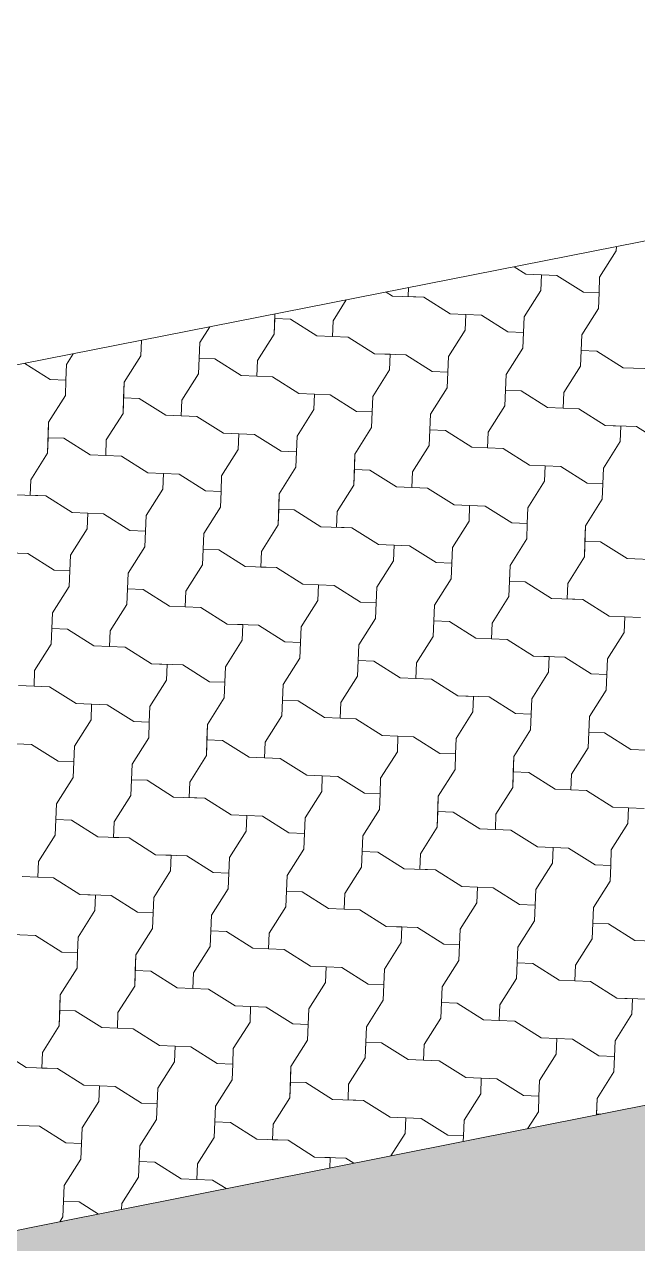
# Model space of a CAD drawing. Header units: metres. Extents: x -111189 to -108577, y -72951 to -72647.
# Drawn here: x -110724.077 to -110723.061, y -72941.344 to -72939.325 of the extents above; entities that cross this region are included whole.
import ezdxf

# ---------------------------------------------------------------- set-up
doc = ezdxf.new("R2010")
doc.units = ezdxf.units.M
doc.header["$MEASUREMENT"] = 0
doc.set_wipeout_variables(frame=1)
doc.linetypes.add('Dot & Dashed', pattern=[0.670278, 0.3175, -0.176389, 0, -0.176389])
doc.linetypes.add('Wipeout_Contour', pattern=[1, 0, -1])
for name, color, linetype in [('Planta Piso -1_1_0', 7, 'Continuous'), ('Planta Piso -1_1_01 - TERRENO PROPOSTO', 7, 'Continuous'), ('Planta Piso -1_1_02 - ESTRADAS', 7, 'Continuous'), ('Planta Piso -1_1_02 - PASSEIOS', 7, 'Continuous')]:
    doc.layers.add(name, color=color, linetype=linetype)

# ---------------------------------------------------------------- blocks, each defined once
blk = doc.blocks.new('*X139', base_point=(-110755.4355, -72968.689))
at = {"layer": 'Planta Piso -1_1_02 - PASSEIOS', "color": 253, "linetype": 'Continuous', "lineweight": 9, "ltscale": 1000}
for p, q in [((-110723.0967, -72939.6994), (-110723.0964, -72939.6925)), ((-110723.1243, -72939.7431), (-110723.0967, -72939.6994)), ((-110723.2661, -72939.726), (-110723.2467, -72939.7383)), ((-110723.2661, -72939.726), (-110723.2467, -72939.7383)), ((-110723.2467, -72939.7383), (-110723.2208, -72939.7393)), ((-110723.2467, -72939.7383), (-110723.195, -72939.7403)), ((-110723.2218, -72939.7652), (-110723.2208, -72939.7393)), ((-110723.195, -72939.7403), (-110723.1512, -72939.768)), ((-110723.1243, -72939.7431), (-110723.1253, -72939.769)), ((-110723.4778, -72939.7678), (-110723.4674, -72939.7744)), ((-110723.4409, -72939.7605), (-110723.4415, -72939.7754)), ((-110723.4409, -72939.7605), (-110723.4415, -72939.7754)), ((-110723.2495, -72939.8089), (-110723.2218, -72939.7652)), ((-110723.1512, -72939.768), (-110723.1253, -72939.769)), ((-110723.1264, -72939.7949), (-110723.1253, -72939.769)), ((-110723.1264, -72939.7949), (-110723.1253, -72939.769)), ((-110723.5656, -72939.8154), (-110723.5438, -72939.7808)), ((-110723.5656, -72939.8154), (-110723.5438, -72939.7808)), ((-110723.4674, -72939.7744), (-110723.4156, -72939.7765)), ((-110723.4156, -72939.7765), (-110723.4415, -72939.7754)), ((-110723.4156, -72939.7765), (-110723.3719, -72939.8041)), ((-110723.4156, -72939.7765), (-110723.3719, -72939.8041)), ((-110723.6632, -72939.8374), (-110723.6619, -72939.8042)), ((-110723.6632, -72939.8374), (-110723.6622, -72939.8116)), ((-110723.6619, -72939.8042), (-110723.6622, -72939.8116)), ((-110723.6363, -72939.8126), (-110723.6622, -72939.8116)), ((-110723.6363, -72939.8126), (-110723.5925, -72939.8402)), ((-110723.3719, -72939.8041), (-110723.346, -72939.8051)), ((-110723.3719, -72939.8041), (-110723.3201, -72939.8061)), ((-110723.347, -72939.831), (-110723.346, -72939.8051)), ((-110723.3201, -72939.8061), (-110723.2764, -72939.8338)), ((-110723.2495, -72939.8089), (-110723.2505, -72939.8348)), ((-110723.154, -72939.8386), (-110723.1264, -72939.7949)), ((-110723.154, -72939.8386), (-110723.1264, -72939.7949)), ((-110723.7863, -72939.8515), (-110723.7699, -72939.8255)), ((-110723.7863, -72939.8515), (-110723.7699, -72939.8255)), ((-110723.5656, -72939.8154), (-110723.5667, -72939.8412)), ((-110723.5656, -72939.8154), (-110723.5667, -72939.8412)), ((-110723.3747, -72939.8748), (-110723.347, -72939.831)), ((-110723.2764, -72939.8338), (-110723.2505, -72939.8348)), ((-110723.8839, -72939.8735), (-110723.8828, -72939.8478)), ((-110723.8839, -72939.8735), (-110723.8828, -72939.8478)), ((-110723.7884, -72939.9032), (-110723.7863, -72939.8515)), ((-110723.7863, -72939.8515), (-110723.7873, -72939.8774)), ((-110723.6908, -72939.8812), (-110723.6632, -72939.8374)), ((-110723.6908, -72939.8812), (-110723.6632, -72939.8374)), ((-110723.5925, -72939.8402), (-110723.5408, -72939.8423)), ((-110723.5408, -72939.8423), (-110723.5667, -72939.8412)), ((-110723.5408, -72939.8423), (-110723.497, -72939.8699)), ((-110723.5408, -72939.8423), (-110723.497, -72939.8699)), ((-110723.2515, -72939.8607), (-110723.2505, -72939.8348)), ((-110723.2515, -72939.8607), (-110723.2505, -72939.8348)), ((-110723.156, -72939.8904), (-110723.154, -72939.8386)), ((-110723.154, -72939.8386), (-110723.155, -72939.8645)), ((-110724.007, -72939.8876), (-110723.9959, -72939.8701)), ((-110723.9115, -72939.9173), (-110723.8839, -72939.8735)), ((-110723.9115, -72939.9173), (-110723.8839, -72939.8735)), ((-110723.497, -72939.8699), (-110723.4712, -72939.8709)), ((-110723.497, -72939.8699), (-110723.4453, -72939.872)), ((-110723.4722, -72939.8968), (-110723.4712, -72939.8709)), ((-110723.4453, -72939.872), (-110723.4015, -72939.8996)), ((-110723.2792, -72939.9044), (-110723.2515, -72939.8607)), ((-110723.2792, -72939.9044), (-110723.2515, -72939.8607)), ((-110723.156, -72939.8904), (-110723.155, -72939.8645)), ((-110723.1292, -72939.8655), (-110723.155, -72939.8645)), ((-110723.1292, -72939.8655), (-110723.0854, -72939.8932)), ((-110724.0759, -72939.8859), (-110724.0339, -72939.9125)), ((-110724.007, -72939.8876), (-110724.008, -72939.9135)), ((-110723.7884, -72939.9032), (-110723.7873, -72939.8774)), ((-110723.7615, -72939.8784), (-110723.7873, -72939.8774)), ((-110723.7615, -72939.8784), (-110723.7177, -72939.906)), ((-110723.6908, -72939.8812), (-110723.6918, -72939.9071)), ((-110723.6908, -72939.8812), (-110723.6918, -72939.9071)), ((-110723.3747, -72939.8748), (-110723.3757, -72939.9006)), ((-110723.1837, -72939.9341), (-110723.156, -72939.8904)), ((-110723.1837, -72939.9341), (-110723.156, -72939.8904)), ((-110723.0854, -72939.8932), (-110723.0337, -72939.8952)), ((-110724.0339, -72939.9125), (-110724.008, -72939.9135)), ((-110724.009, -72939.9394), (-110724.008, -72939.9135)), ((-110724.009, -72939.9394), (-110724.008, -72939.9135)), ((-110723.816, -72939.947), (-110723.7884, -72939.9032)), ((-110723.816, -72939.947), (-110723.7884, -72939.9032)), ((-110723.7177, -72939.906), (-110723.666, -72939.9081)), ((-110723.666, -72939.9081), (-110723.6918, -72939.9071)), ((-110723.666, -72939.9081), (-110723.6222, -72939.9357)), ((-110723.666, -72939.9081), (-110723.6222, -72939.9357)), ((-110723.4998, -72939.9406), (-110723.4722, -72939.8968)), ((-110723.4015, -72939.8996), (-110723.3757, -72939.9006)), ((-110723.3767, -72939.9265), (-110723.3757, -72939.9006)), ((-110723.3767, -72939.9265), (-110723.3757, -72939.9006)), ((-110723.2812, -72939.9562), (-110723.2792, -72939.9044)), ((-110723.2792, -72939.9044), (-110723.2802, -72939.9303)), ((-110723.9135, -72939.969), (-110723.9115, -72939.9173)), ((-110723.9115, -72939.9173), (-110723.9125, -72939.9432)), ((-110723.4043, -72939.9702), (-110723.3767, -72939.9265)), ((-110723.4043, -72939.9702), (-110723.3767, -72939.9265)), ((-110723.2812, -72939.9562), (-110723.2802, -72939.9303)), ((-110723.2543, -72939.9313), (-110723.2802, -72939.9303)), ((-110723.2543, -72939.9313), (-110723.2106, -72939.959)), ((-110723.1837, -72939.9341), (-110723.1847, -72939.96)), ((-110723.1837, -72939.9341), (-110723.1847, -72939.96)), ((-110724.0367, -72939.9831), (-110724.009, -72939.9394)), ((-110724.0367, -72939.9831), (-110724.009, -72939.9394)), ((-110723.9135, -72939.969), (-110723.9125, -72939.9432)), ((-110723.8867, -72939.9442), (-110723.9125, -72939.9432)), ((-110723.8867, -72939.9442), (-110723.8429, -72939.9718)), ((-110723.816, -72939.947), (-110723.817, -72939.9729)), ((-110723.816, -72939.947), (-110723.817, -72939.9729)), ((-110723.6222, -72939.9357), (-110723.5964, -72939.9367)), ((-110723.6222, -72939.9357), (-110723.5705, -72939.9378)), ((-110723.5974, -72939.9626), (-110723.5964, -72939.9367)), ((-110723.5705, -72939.9378), (-110723.5267, -72939.9654)), ((-110723.4998, -72939.9406), (-110723.5009, -72939.9664)), ((-110723.9412, -72940.0128), (-110723.9135, -72939.969)), ((-110723.9412, -72940.0128), (-110723.9135, -72939.969)), ((-110723.8429, -72939.9718), (-110723.7912, -72939.9739)), ((-110723.7912, -72939.9739), (-110723.817, -72939.9729)), ((-110723.7912, -72939.9739), (-110723.7474, -72940.0015)), ((-110723.7912, -72939.9739), (-110723.7474, -72940.0015)), ((-110723.625, -72940.0064), (-110723.5974, -72939.9626)), ((-110723.5267, -72939.9654), (-110723.5009, -72939.9664)), ((-110723.5019, -72939.9923), (-110723.5009, -72939.9664)), ((-110723.5019, -72939.9923), (-110723.5009, -72939.9664)), ((-110723.4064, -72940.022), (-110723.4043, -72939.9702)), ((-110723.4043, -72939.9702), (-110723.4054, -72939.9961)), ((-110723.3089, -72939.9999), (-110723.2812, -72939.9562)), ((-110723.3089, -72939.9999), (-110723.2812, -72939.9562)), ((-110723.2106, -72939.959), (-110723.1588, -72939.961)), ((-110723.1588, -72939.961), (-110723.1847, -72939.96)), ((-110723.1588, -72939.961), (-110723.1151, -72939.9886)), ((-110723.1588, -72939.961), (-110723.1151, -72939.9886)), ((-110724.0387, -72940.0348), (-110724.0367, -72939.9831)), ((-110724.0367, -72939.9831), (-110724.0377, -72940.009)), ((-110723.5295, -72940.0361), (-110723.5019, -72939.9923)), ((-110723.5295, -72940.0361), (-110723.5019, -72939.9923)), ((-110723.1151, -72939.9886), (-110723.0892, -72939.9897)), ((-110723.1151, -72939.9886), (-110723.0633, -72939.9907)), ((-110723.0902, -72940.0155), (-110723.0892, -72939.9897)), ((-110723.0633, -72939.9907), (-110723.0196, -72940.0183)), ((-110724.0387, -72940.0348), (-110724.0377, -72940.009)), ((-110724.0118, -72940.01), (-110724.0377, -72940.009)), ((-110724.0118, -72940.01), (-110723.9681, -72940.0376)), ((-110723.9412, -72940.0128), (-110723.9422, -72940.0387)), ((-110723.9412, -72940.0128), (-110723.9422, -72940.0387)), ((-110723.7474, -72940.0015), (-110723.7215, -72940.0025)), ((-110723.7474, -72940.0015), (-110723.6957, -72940.0036)), ((-110723.7226, -72940.0284), (-110723.7215, -72940.0025)), ((-110723.6957, -72940.0036), (-110723.6519, -72940.0312)), ((-110723.625, -72940.0064), (-110723.626, -72940.0322)), ((-110723.4064, -72940.022), (-110723.4054, -72939.9961)), ((-110723.3795, -72939.9971), (-110723.4054, -72939.9961)), ((-110723.3795, -72939.9971), (-110723.3357, -72940.0248)), ((-110723.3089, -72939.9999), (-110723.3099, -72940.0258)), ((-110723.3089, -72939.9999), (-110723.3099, -72940.0258)), ((-110723.1179, -72940.0593), (-110723.0902, -72940.0155)), ((-110724.0664, -72940.0786), (-110724.0387, -72940.0348)), ((-110724.0664, -72940.0786), (-110724.0387, -72940.0348)), ((-110723.7502, -72940.0722), (-110723.7226, -72940.0284)), ((-110723.6519, -72940.0312), (-110723.626, -72940.0322)), ((-110723.6271, -72940.0581), (-110723.626, -72940.0322)), ((-110723.6271, -72940.0581), (-110723.626, -72940.0322)), ((-110723.434, -72940.0657), (-110723.4064, -72940.022)), ((-110723.434, -72940.0657), (-110723.4064, -72940.022)), ((-110723.3357, -72940.0248), (-110723.284, -72940.0268)), ((-110723.284, -72940.0268), (-110723.3099, -72940.0258)), ((-110723.284, -72940.0268), (-110723.2402, -72940.0545)), ((-110723.284, -72940.0268), (-110723.2402, -72940.0545)), ((-110723.9681, -72940.0376), (-110723.9163, -72940.0397)), ((-110723.9163, -72940.0397), (-110723.9422, -72940.0387)), ((-110723.9163, -72940.0397), (-110723.8726, -72940.0673)), ((-110723.9163, -72940.0397), (-110723.8726, -72940.0673)), ((-110723.5316, -72940.0878), (-110723.5295, -72940.0361)), ((-110723.5295, -72940.0361), (-110723.5305, -72940.0619)), ((-110723.2402, -72940.0545), (-110723.2144, -72940.0555)), ((-110723.2402, -72940.0545), (-110723.1885, -72940.0565)), ((-110723.2154, -72940.0813), (-110723.2144, -72940.0555)), ((-110723.8726, -72940.0673), (-110723.8467, -72940.0684)), ((-110723.8726, -72940.0673), (-110723.8208, -72940.0694)), ((-110723.8477, -72940.0942), (-110723.8467, -72940.0684)), ((-110723.8208, -72940.0694), (-110723.7771, -72940.097)), ((-110723.7502, -72940.0722), (-110723.7512, -72940.098)), ((-110723.6547, -72940.1019), (-110723.6271, -72940.0581)), ((-110723.6547, -72940.1019), (-110723.6271, -72940.0581)), ((-110723.5316, -72940.0878), (-110723.5305, -72940.0619)), ((-110723.5047, -72940.0629), (-110723.5305, -72940.0619)), ((-110723.5047, -72940.0629), (-110723.4609, -72940.0906)), ((-110723.434, -72940.0657), (-110723.4351, -72940.0916)), ((-110723.434, -72940.0657), (-110723.4351, -72940.0916)), ((-110723.1885, -72940.0565), (-110723.1448, -72940.0841)), ((-110723.1179, -72940.0593), (-110723.1189, -72940.0852)), ((-110724.0664, -72940.0786), (-110724.0674, -72940.1045)), ((-110724.0664, -72940.0786), (-110724.0674, -72940.1045)), ((-110723.8754, -72940.138), (-110723.8477, -72940.0942)), ((-110723.5592, -72940.1315), (-110723.5316, -72940.0878)), ((-110723.5592, -72940.1315), (-110723.5316, -72940.0878)), ((-110723.4609, -72940.0906), (-110723.4092, -72940.0926)), ((-110723.4092, -72940.0926), (-110723.4351, -72940.0916)), ((-110723.4092, -72940.0926), (-110723.3654, -72940.1203)), ((-110723.4092, -72940.0926), (-110723.3654, -72940.1203)), ((-110723.243, -72940.1251), (-110723.2154, -72940.0813)), ((-110723.1448, -72940.0841), (-110723.1189, -72940.0852)), ((-110723.1199, -72940.111), (-110723.1189, -72940.0852)), ((-110723.1199, -72940.111), (-110723.1189, -72940.0852)), ((-110724.0932, -72940.1035), (-110724.0415, -72940.1055)), ((-110724.0415, -72940.1055), (-110724.0674, -72940.1045)), ((-110724.0415, -72940.1055), (-110723.9978, -72940.1331)), ((-110724.0415, -72940.1055), (-110723.9978, -72940.1331)), ((-110723.7771, -72940.097), (-110723.7512, -72940.098)), ((-110723.7522, -72940.1239), (-110723.7512, -72940.098)), ((-110723.7522, -72940.1239), (-110723.7512, -72940.098)), ((-110723.6568, -72940.1536), (-110723.6547, -72940.1019)), ((-110723.6547, -72940.1019), (-110723.6557, -72940.1277)), ((-110723.1476, -72940.1548), (-110723.1199, -72940.111)), ((-110723.1476, -72940.1548), (-110723.1199, -72940.111)), ((-110723.9978, -72940.1331), (-110723.9719, -72940.1342)), ((-110723.9978, -72940.1331), (-110723.946, -72940.1352)), ((-110723.9729, -72940.16), (-110723.9719, -72940.1342)), ((-110723.946, -72940.1352), (-110723.9023, -72940.1628)), ((-110723.7799, -72940.1677), (-110723.7522, -72940.1239)), ((-110723.7799, -72940.1677), (-110723.7522, -72940.1239)), ((-110723.6568, -72940.1536), (-110723.6557, -72940.1277)), ((-110723.6299, -72940.1287), (-110723.6557, -72940.1277)), ((-110723.6299, -72940.1287), (-110723.5861, -72940.1564)), ((-110723.5592, -72940.1315), (-110723.5602, -72940.1574)), ((-110723.5592, -72940.1315), (-110723.5602, -72940.1574)), ((-110723.3654, -72940.1203), (-110723.3396, -72940.1213)), ((-110723.3654, -72940.1203), (-110723.3137, -72940.1223)), ((-110723.3406, -72940.1471), (-110723.3396, -72940.1213)), ((-110723.3137, -72940.1223), (-110723.2699, -72940.1499)), ((-110723.243, -72940.1251), (-110723.2441, -72940.151)), ((-110723.8754, -72940.138), (-110723.8764, -72940.1638)), ((-110723.6844, -72940.1974), (-110723.6568, -72940.1536)), ((-110723.6844, -72940.1974), (-110723.6568, -72940.1536)), ((-110723.5861, -72940.1564), (-110723.5344, -72940.1584)), ((-110723.3682, -72940.1909), (-110723.3406, -72940.1471)), ((-110723.2699, -72940.1499), (-110723.2441, -72940.151)), ((-110723.2451, -72940.1768), (-110723.2441, -72940.151)), ((-110723.2451, -72940.1768), (-110723.2441, -72940.151)), ((-110723.1496, -72940.2065), (-110723.1476, -72940.1548)), ((-110723.1476, -72940.1548), (-110723.1486, -72940.1807)), ((-110724.0005, -72940.2038), (-110723.9729, -72940.16)), ((-110723.9023, -72940.1628), (-110723.8764, -72940.1638)), ((-110723.8774, -72940.1897), (-110723.8764, -72940.1638)), ((-110723.8774, -72940.1897), (-110723.8764, -72940.1638)), ((-110723.7819, -72940.2194), (-110723.7799, -72940.1677)), ((-110723.7799, -72940.1677), (-110723.7809, -72940.1935)), ((-110723.5344, -72940.1584), (-110723.5602, -72940.1574)), ((-110723.5344, -72940.1584), (-110723.4906, -72940.1861)), ((-110723.5344, -72940.1584), (-110723.4906, -72940.1861)), ((-110723.2727, -72940.2206), (-110723.2451, -72940.1768)), ((-110723.2727, -72940.2206), (-110723.2451, -72940.1768)), ((-110723.9051, -72940.2335), (-110723.8774, -72940.1897)), ((-110723.9051, -72940.2335), (-110723.8774, -72940.1897)), ((-110723.7819, -72940.2194), (-110723.7809, -72940.1935)), ((-110723.755, -72940.1946), (-110723.7809, -72940.1935)), ((-110723.755, -72940.1946), (-110723.7113, -72940.2222)), ((-110723.6844, -72940.1974), (-110723.6854, -72940.2232)), ((-110723.6844, -72940.1974), (-110723.6854, -72940.2232)), ((-110723.4906, -72940.1861), (-110723.4647, -72940.1871)), ((-110723.4906, -72940.1861), (-110723.4389, -72940.1881)), ((-110723.4658, -72940.213), (-110723.4647, -72940.1871)), ((-110723.4389, -72940.1881), (-110723.3951, -72940.2158)), ((-110723.3682, -72940.1909), (-110723.3692, -72940.2168)), ((-110723.1496, -72940.2065), (-110723.1486, -72940.1807)), ((-110723.1227, -72940.1817), (-110723.1486, -72940.1807)), ((-110723.1227, -72940.1817), (-110723.0789, -72940.2093)), ((-110724.1229, -72940.1989), (-110724.0712, -72940.201)), ((-110724.0712, -72940.201), (-110724.0274, -72940.2286)), ((-110724.0005, -72940.2038), (-110724.0016, -72940.2297)), ((-110723.4934, -72940.2567), (-110723.4658, -72940.213)), ((-110723.3951, -72940.2158), (-110723.3692, -72940.2168)), ((-110723.3703, -72940.2426), (-110723.3692, -72940.2168)), ((-110723.3703, -72940.2426), (-110723.3692, -72940.2168)), ((-110723.1772, -72940.2503), (-110723.1496, -72940.2065)), ((-110723.1772, -72940.2503), (-110723.1496, -72940.2065)), ((-110723.0789, -72940.2093), (-110723.0272, -72940.2114)), ((-110724.0274, -72940.2286), (-110724.0016, -72940.2297)), ((-110724.0026, -72940.2555), (-110724.0016, -72940.2297)), ((-110724.0026, -72940.2555), (-110724.0016, -72940.2297)), ((-110723.9071, -72940.2852), (-110723.9051, -72940.2335)), ((-110723.9051, -72940.2335), (-110723.9061, -72940.2593)), ((-110723.8096, -72940.2632), (-110723.7819, -72940.2194)), ((-110723.8096, -72940.2632), (-110723.7819, -72940.2194)), ((-110723.7113, -72940.2222), (-110723.6596, -72940.2242)), ((-110723.6596, -72940.2242), (-110723.6854, -72940.2232)), ((-110723.6596, -72940.2242), (-110723.6158, -72940.2519)), ((-110723.6596, -72940.2242), (-110723.6158, -72940.2519)), ((-110723.2748, -72940.2723), (-110723.2727, -72940.2206)), ((-110723.2727, -72940.2206), (-110723.2738, -72940.2465)), ((-110724.0302, -72940.2993), (-110724.0026, -72940.2555)), ((-110724.0302, -72940.2993), (-110724.0026, -72940.2555)), ((-110723.6158, -72940.2519), (-110723.5899, -72940.2529)), ((-110723.6158, -72940.2519), (-110723.5641, -72940.2539)), ((-110723.5909, -72940.2788), (-110723.5899, -72940.2529)), ((-110723.5641, -72940.2539), (-110723.5203, -72940.2816)), ((-110723.4934, -72940.2567), (-110723.4944, -72940.2826)), ((-110723.3979, -72940.2864), (-110723.3703, -72940.2426)), ((-110723.3979, -72940.2864), (-110723.3703, -72940.2426)), ((-110723.2748, -72940.2723), (-110723.2738, -72940.2465)), ((-110723.2479, -72940.2475), (-110723.2738, -72940.2465)), ((-110723.2479, -72940.2475), (-110723.2041, -72940.2751)), ((-110723.1772, -72940.2503), (-110723.1783, -72940.2761)), ((-110723.1772, -72940.2503), (-110723.1783, -72940.2761)), ((-110723.9071, -72940.2852), (-110723.9061, -72940.2593)), ((-110723.8802, -72940.2604), (-110723.9061, -72940.2593)), ((-110723.8802, -72940.2604), (-110723.8365, -72940.288)), ((-110723.8096, -72940.2632), (-110723.8106, -72940.289)), ((-110723.8096, -72940.2632), (-110723.8106, -72940.289)), ((-110723.3024, -72940.3161), (-110723.2748, -72940.2723)), ((-110723.3024, -72940.3161), (-110723.2748, -72940.2723)), ((-110723.2041, -72940.2751), (-110723.1524, -72940.2772)), ((-110723.1524, -72940.2772), (-110723.1783, -72940.2761)), ((-110723.1524, -72940.2772), (-110723.1086, -72940.3048)), ((-110723.1524, -72940.2772), (-110723.1086, -72940.3048)), ((-110723.9347, -72940.329), (-110723.9071, -72940.2852)), ((-110723.9347, -72940.329), (-110723.9071, -72940.2852)), ((-110723.8365, -72940.288), (-110723.7847, -72940.29)), ((-110723.7847, -72940.29), (-110723.8106, -72940.289)), ((-110723.7847, -72940.29), (-110723.741, -72940.3177)), ((-110723.7847, -72940.29), (-110723.741, -72940.3177)), ((-110723.6186, -72940.3225), (-110723.5909, -72940.2788)), ((-110723.5203, -72940.2816), (-110723.4944, -72940.2826)), ((-110723.4955, -72940.3084), (-110723.4944, -72940.2826)), ((-110723.4955, -72940.3084), (-110723.4944, -72940.2826)), ((-110723.4, -72940.3381), (-110723.3979, -72940.2864)), ((-110723.3979, -72940.2864), (-110723.3989, -72940.3123)), ((-110724.0323, -72940.351), (-110724.0302, -72940.2993)), ((-110724.0302, -72940.2993), (-110724.0313, -72940.3251)), ((-110723.741, -72940.3177), (-110723.7151, -72940.3187)), ((-110723.741, -72940.3177), (-110723.6892, -72940.3197)), ((-110723.5231, -72940.3522), (-110723.4955, -72940.3084)), ((-110723.5231, -72940.3522), (-110723.4955, -72940.3084)), ((-110723.4, -72940.3381), (-110723.3989, -72940.3123)), ((-110723.3731, -72940.3133), (-110723.3989, -72940.3123)), ((-110723.3731, -72940.3133), (-110723.3293, -72940.3409)), ((-110723.3024, -72940.3161), (-110723.3034, -72940.342)), ((-110723.3024, -72940.3161), (-110723.3034, -72940.342)), ((-110723.1086, -72940.3048), (-110723.0828, -72940.3058)), ((-110723.1086, -72940.3048), (-110723.0569, -72940.3069)), ((-110723.0838, -72940.3317), (-110723.0828, -72940.3058)), ((-110724.0323, -72940.351), (-110724.0313, -72940.3251)), ((-110724.0054, -72940.3262), (-110724.0313, -72940.3251)), ((-110724.0054, -72940.3262), (-110723.9616, -72940.3538)), ((-110723.9347, -72940.329), (-110723.9358, -72940.3548)), ((-110723.9347, -72940.329), (-110723.9358, -72940.3548)), ((-110723.7161, -72940.3446), (-110723.7151, -72940.3187)), ((-110723.6892, -72940.3197), (-110723.6455, -72940.3474)), ((-110723.6186, -72940.3225), (-110723.6196, -72940.3484)), ((-110723.4276, -72940.3819), (-110723.4, -72940.3381)), ((-110723.4276, -72940.3819), (-110723.4, -72940.3381)), ((-110723.1114, -72940.3755), (-110723.0838, -72940.3317)), ((-110724.0599, -72940.3948), (-110724.0323, -72940.351)), ((-110724.0599, -72940.3948), (-110724.0323, -72940.351)), ((-110723.9616, -72940.3538), (-110723.9099, -72940.3559)), ((-110723.9099, -72940.3559), (-110723.9358, -72940.3548)), ((-110723.9099, -72940.3559), (-110723.8661, -72940.3835)), ((-110723.9099, -72940.3559), (-110723.8661, -72940.3835)), ((-110723.7438, -72940.3883), (-110723.7161, -72940.3446)), ((-110723.6455, -72940.3474), (-110723.6196, -72940.3484)), ((-110723.6206, -72940.3743), (-110723.6196, -72940.3484)), ((-110723.6206, -72940.3743), (-110723.6196, -72940.3484)), ((-110723.5251, -72940.4039), (-110723.5231, -72940.3522)), ((-110723.5231, -72940.3522), (-110723.5241, -72940.3781)), ((-110723.3293, -72940.3409), (-110723.2776, -72940.343)), ((-110723.2776, -72940.343), (-110723.3034, -72940.342)), ((-110723.2776, -72940.343), (-110723.2338, -72940.3706)), ((-110723.2776, -72940.343), (-110723.2338, -72940.3706)), ((-110723.6483, -72940.418), (-110723.6206, -72940.3743)), ((-110723.6483, -72940.418), (-110723.6206, -72940.3743)), ((-110723.5251, -72940.4039), (-110723.5241, -72940.3781)), ((-110723.4983, -72940.3791), (-110723.5241, -72940.3781)), ((-110723.4983, -72940.3791), (-110723.4545, -72940.4067)), ((-110723.2338, -72940.3706), (-110723.2079, -72940.3716)), ((-110723.2338, -72940.3706), (-110723.1821, -72940.3727)), ((-110723.209, -72940.3975), (-110723.2079, -72940.3716)), ((-110723.1821, -72940.3727), (-110723.1383, -72940.4003)), ((-110723.1114, -72940.3755), (-110723.1125, -72940.4013)), ((-110724.0599, -72940.3948), (-110724.0609, -72940.4206)), ((-110724.0599, -72940.3948), (-110724.0609, -72940.4206)), ((-110723.8661, -72940.3835), (-110723.8403, -72940.3845)), ((-110723.8661, -72940.3835), (-110723.8144, -72940.3855)), ((-110723.8413, -72940.4104), (-110723.8403, -72940.3845)), ((-110723.8144, -72940.3855), (-110723.7706, -72940.4132)), ((-110723.7438, -72940.3883), (-110723.7448, -72940.4142)), ((-110723.4276, -72940.3819), (-110723.4286, -72940.4078)), ((-110723.4276, -72940.3819), (-110723.4286, -72940.4078)), ((-110723.2366, -72940.4413), (-110723.209, -72940.3975)), ((-110724.0868, -72940.4196), (-110724.0351, -72940.4217)), ((-110723.8689, -72940.4541), (-110723.8413, -72940.4104)), ((-110723.7706, -72940.4132), (-110723.7448, -72940.4142)), ((-110723.7458, -72940.4401), (-110723.7448, -72940.4142)), ((-110723.7458, -72940.4401), (-110723.7448, -72940.4142)), ((-110723.6503, -72940.4697), (-110723.6483, -72940.418)), ((-110723.6483, -72940.418), (-110723.6493, -72940.4439)), ((-110723.5528, -72940.4477), (-110723.5251, -72940.4039)), ((-110723.5528, -72940.4477), (-110723.5251, -72940.4039)), ((-110723.4545, -72940.4067), (-110723.4028, -72940.4088)), ((-110723.4028, -72940.4088), (-110723.4286, -72940.4078)), ((-110723.4028, -72940.4088), (-110723.359, -72940.4364)), ((-110723.4028, -72940.4088), (-110723.359, -72940.4364)), ((-110723.1383, -72940.4003), (-110723.1125, -72940.4013)), ((-110723.1135, -72940.4272), (-110723.1125, -72940.4013)), ((-110723.1135, -72940.4272), (-110723.1125, -72940.4013)), ((-110724.0351, -72940.4217), (-110724.0609, -72940.4206)), ((-110724.0351, -72940.4217), (-110723.9913, -72940.4493)), ((-110724.0351, -72940.4217), (-110723.9913, -72940.4493)), ((-110723.359, -72940.4364), (-110723.3331, -72940.4374)), ((-110723.359, -72940.4364), (-110723.3073, -72940.4385)), ((-110723.3342, -72940.4633), (-110723.3331, -72940.4374)), ((-110723.3073, -72940.4385), (-110723.2635, -72940.4661)), ((-110723.1411, -72940.471), (-110723.1135, -72940.4272)), ((-110723.1411, -72940.471), (-110723.1135, -72940.4272)), ((-110723.9913, -72940.4493), (-110723.9655, -72940.4503)), ((-110723.9913, -72940.4493), (-110723.9396, -72940.4513)), ((-110723.9665, -72940.4762), (-110723.9655, -72940.4503)), ((-110723.9396, -72940.4513), (-110723.8958, -72940.479)), ((-110723.8689, -72940.4541), (-110723.87, -72940.48)), ((-110723.7734, -72940.4838), (-110723.7458, -72940.4401)), ((-110723.7734, -72940.4838), (-110723.7458, -72940.4401)), ((-110723.6503, -72940.4697), (-110723.6493, -72940.4439)), ((-110723.6234, -72940.4449), (-110723.6493, -72940.4439)), ((-110723.6234, -72940.4449), (-110723.5797, -72940.4725)), ((-110723.5528, -72940.4477), (-110723.5538, -72940.4736)), ((-110723.5528, -72940.4477), (-110723.5538, -72940.4736)), ((-110723.2366, -72940.4413), (-110723.2376, -72940.4671)), ((-110723.9941, -72940.52), (-110723.9665, -72940.4762)), ((-110723.8958, -72940.479), (-110723.87, -72940.48)), ((-110723.871, -72940.5059), (-110723.87, -72940.48)), ((-110723.871, -72940.5059), (-110723.87, -72940.48)), ((-110723.6779, -72940.5135), (-110723.6503, -72940.4697)), ((-110723.6779, -72940.5135), (-110723.6503, -72940.4697)), ((-110723.5797, -72940.4725), (-110723.5279, -72940.4746)), ((-110723.5279, -72940.4746), (-110723.5538, -72940.4736)), ((-110723.5279, -72940.4746), (-110723.4842, -72940.5022)), ((-110723.5279, -72940.4746), (-110723.4842, -72940.5022)), ((-110723.3618, -72940.5071), (-110723.3342, -72940.4633)), ((-110723.2635, -72940.4661), (-110723.2376, -72940.4671)), ((-110723.2387, -72940.493), (-110723.2376, -72940.4671)), ((-110723.2387, -72940.493), (-110723.2376, -72940.4671)), ((-110723.1432, -72940.5227), (-110723.1411, -72940.471)), ((-110723.1411, -72940.471), (-110723.1421, -72940.4968)), ((-110723.7755, -72940.5356), (-110723.7734, -72940.4838)), ((-110723.7734, -72940.4838), (-110723.7745, -72940.5097)), ((-110723.2663, -72940.5368), (-110723.2387, -72940.493)), ((-110723.2663, -72940.5368), (-110723.2387, -72940.493)), ((-110723.1432, -72940.5227), (-110723.1421, -72940.4968)), ((-110723.1163, -72940.4978), (-110723.1421, -72940.4968)), ((-110723.1163, -72940.4978), (-110723.0725, -72940.5255)), ((-110724.1165, -72940.5151), (-110724.0648, -72940.5172)), ((-110724.0648, -72940.5172), (-110724.021, -72940.5448)), ((-110723.9941, -72940.52), (-110723.9951, -72940.5458)), ((-110723.8986, -72940.5496), (-110723.871, -72940.5059)), ((-110723.8986, -72940.5496), (-110723.871, -72940.5059)), ((-110723.7755, -72940.5356), (-110723.7745, -72940.5097)), ((-110723.7486, -72940.5107), (-110723.7745, -72940.5097)), ((-110723.7486, -72940.5107), (-110723.7048, -72940.5384)), ((-110723.6779, -72940.5135), (-110723.679, -72940.5394)), ((-110723.6779, -72940.5135), (-110723.679, -72940.5394)), ((-110723.4842, -72940.5022), (-110723.4583, -72940.5033)), ((-110723.4842, -72940.5022), (-110723.4324, -72940.5043)), ((-110723.4593, -72940.5291), (-110723.4583, -72940.5033)), ((-110723.4324, -72940.5043), (-110723.3887, -72940.5319)), ((-110723.3618, -72940.5071), (-110723.3628, -72940.5329)), ((-110723.8031, -72940.5793), (-110723.7755, -72940.5356)), ((-110723.8031, -72940.5793), (-110723.7755, -72940.5356)), ((-110723.7048, -72940.5384), (-110723.6531, -72940.5404)), ((-110723.6531, -72940.5404), (-110723.679, -72940.5394)), ((-110723.6531, -72940.5404), (-110723.6093, -72940.568)), ((-110723.6531, -72940.5404), (-110723.6093, -72940.568)), ((-110723.487, -72940.5729), (-110723.4593, -72940.5291)), ((-110723.3887, -72940.5319), (-110723.3628, -72940.5329)), ((-110723.3638, -72940.5588), (-110723.3628, -72940.5329)), ((-110723.3638, -72940.5588), (-110723.3628, -72940.5329)), ((-110723.2683, -72940.5885), (-110723.2663, -72940.5368)), ((-110723.2663, -72940.5368), (-110723.2673, -72940.5626)), ((-110723.1708, -72940.5665), (-110723.1432, -72940.5227)), ((-110723.1708, -72940.5665), (-110723.1432, -72940.5227)), ((-110723.0725, -72940.5255), (-110723.0208, -72940.5275)), ((-110724.021, -72940.5448), (-110723.9951, -72940.5458)), ((-110723.9962, -72940.5717), (-110723.9951, -72940.5458)), ((-110723.9962, -72940.5717), (-110723.9951, -72940.5458)), ((-110723.9007, -72940.6014), (-110723.8986, -72940.5496)), ((-110723.8986, -72940.5496), (-110723.8996, -72940.5755)), ((-110723.3915, -72940.6026), (-110723.3638, -72940.5588)), ((-110723.3915, -72940.6026), (-110723.3638, -72940.5588)), ((-110724.0238, -72940.6154), (-110723.9962, -72940.5717)), ((-110724.0238, -72940.6154), (-110723.9962, -72940.5717)), ((-110723.9007, -72940.6014), (-110723.8996, -72940.5755)), ((-110723.8738, -72940.5765), (-110723.8996, -72940.5755)), ((-110723.8738, -72940.5765), (-110723.83, -72940.6042)), ((-110723.8031, -72940.5793), (-110723.8042, -72940.6052)), ((-110723.8031, -72940.5793), (-110723.8042, -72940.6052)), ((-110723.6093, -72940.568), (-110723.5835, -72940.5691)), ((-110723.6093, -72940.568), (-110723.5576, -72940.5701)), ((-110723.5845, -72940.5949), (-110723.5835, -72940.5691)), ((-110723.5576, -72940.5701), (-110723.5139, -72940.5977)), ((-110723.487, -72940.5729), (-110723.488, -72940.5987)), ((-110723.2683, -72940.5885), (-110723.2673, -72940.5626)), ((-110723.2415, -72940.5637), (-110723.2673, -72940.5626)), ((-110723.2415, -72940.5637), (-110723.1977, -72940.5913)), ((-110723.1708, -72940.5665), (-110723.1718, -72940.5923)), ((-110723.1708, -72940.5665), (-110723.1718, -72940.5923)), ((-110723.9283, -72940.6451), (-110723.9007, -72940.6014)), ((-110723.9283, -72940.6451), (-110723.9007, -72940.6014)), ((-110723.6121, -72940.6387), (-110723.5845, -72940.5949)), ((-110723.5139, -72940.5977), (-110723.488, -72940.5987)), ((-110723.489, -72940.6246), (-110723.488, -72940.5987)), ((-110723.489, -72940.6246), (-110723.488, -72940.5987)), ((-110723.296, -72940.6323), (-110723.2683, -72940.5885)), ((-110723.296, -72940.6323), (-110723.2683, -72940.5885)), ((-110723.1977, -72940.5913), (-110723.146, -72940.5933)), ((-110723.146, -72940.5933), (-110723.1718, -72940.5923)), ((-110723.146, -72940.5933), (-110723.1022, -72940.621)), ((-110723.146, -72940.5933), (-110723.1022, -72940.621)), ((-110724.0258, -72940.6672), (-110724.0238, -72940.6154)), ((-110724.0238, -72940.6154), (-110724.0248, -72940.6413)), ((-110723.83, -72940.6042), (-110723.7783, -72940.6062)), ((-110723.7783, -72940.6062), (-110723.8042, -72940.6052)), ((-110723.7783, -72940.6062), (-110723.7345, -72940.6338)), ((-110723.7783, -72940.6062), (-110723.7345, -72940.6338)), ((-110723.3935, -72940.6543), (-110723.3915, -72940.6026)), ((-110723.3915, -72940.6026), (-110723.3925, -72940.6284)), ((-110723.1022, -72940.621), (-110723.0763, -72940.622)), ((-110723.1022, -72940.621), (-110723.0505, -72940.623)), ((-110724.0258, -72940.6672), (-110724.0248, -72940.6413)), ((-110723.999, -72940.6423), (-110724.0248, -72940.6413)), ((-110723.7345, -72940.6338), (-110723.7087, -72940.6349)), ((-110723.7345, -72940.6338), (-110723.6828, -72940.6359)), ((-110723.7097, -72940.6607), (-110723.7087, -72940.6349)), ((-110723.6828, -72940.6359), (-110723.639, -72940.6635)), ((-110723.6121, -72940.6387), (-110723.6132, -72940.6646)), ((-110723.5167, -72940.6684), (-110723.489, -72940.6246)), ((-110723.5167, -72940.6684), (-110723.489, -72940.6246)), ((-110723.3935, -72940.6543), (-110723.3925, -72940.6284)), ((-110723.3666, -72940.6295), (-110723.3925, -72940.6284)), ((-110723.3666, -72940.6295), (-110723.3229, -72940.6571)), ((-110723.296, -72940.6323), (-110723.297, -72940.6581)), ((-110723.296, -72940.6323), (-110723.297, -72940.6581)), ((-110723.0774, -72940.6479), (-110723.0763, -72940.622)), ((-110723.999, -72940.6423), (-110723.9552, -72940.67)), ((-110723.9283, -72940.6451), (-110723.9293, -72940.671)), ((-110723.9283, -72940.6451), (-110723.9293, -72940.671)), ((-110723.7373, -72940.7045), (-110723.7097, -72940.6607)), ((-110723.4212, -72940.6981), (-110723.3935, -72940.6543)), ((-110723.4212, -72940.6981), (-110723.3935, -72940.6543)), ((-110723.3229, -72940.6571), (-110723.2711, -72940.6591)), ((-110723.2711, -72940.6591), (-110723.297, -72940.6581)), ((-110723.2711, -72940.6591), (-110723.2274, -72940.6868)), ((-110723.2711, -72940.6591), (-110723.2274, -72940.6868)), ((-110723.105, -72940.6916), (-110723.0774, -72940.6479)), ((-110724.0535, -72940.7109), (-110724.0258, -72940.6672)), ((-110724.0535, -72940.7109), (-110724.0258, -72940.6672)), ((-110723.9552, -72940.67), (-110723.9035, -72940.672)), ((-110723.9035, -72940.672), (-110723.9293, -72940.671)), ((-110723.9035, -72940.672), (-110723.8597, -72940.6997)), ((-110723.9035, -72940.672), (-110723.8597, -72940.6997)), ((-110723.639, -72940.6635), (-110723.6132, -72940.6646)), ((-110723.6142, -72940.6904), (-110723.6132, -72940.6646)), ((-110723.6142, -72940.6904), (-110723.6132, -72940.6646)), ((-110723.5187, -72940.7201), (-110723.5167, -72940.6684)), ((-110723.5167, -72940.6684), (-110723.5177, -72940.6942)), ((-110723.8597, -72940.6997), (-110723.8338, -72940.7007)), ((-110723.8597, -72940.6997), (-110723.808, -72940.7017)), ((-110723.8349, -72940.7265), (-110723.8338, -72940.7007)), ((-110723.808, -72940.7017), (-110723.7642, -72940.7293)), ((-110723.6418, -72940.7342), (-110723.6142, -72940.6904)), ((-110723.6418, -72940.7342), (-110723.6142, -72940.6904)), ((-110723.5187, -72940.7201), (-110723.5177, -72940.6942)), ((-110723.4918, -72940.6953), (-110723.5177, -72940.6942)), ((-110723.4918, -72940.6953), (-110723.448, -72940.7229)), ((-110723.4212, -72940.6981), (-110723.4222, -72940.7239)), ((-110723.4212, -72940.6981), (-110723.4222, -72940.7239)), ((-110723.2274, -72940.6868), (-110723.2015, -72940.6878)), ((-110723.2274, -72940.6868), (-110723.1757, -72940.6888)), ((-110723.2025, -72940.7137), (-110723.2015, -72940.6878)), ((-110723.1757, -72940.6888), (-110723.1319, -72940.7165)), ((-110723.105, -72940.6916), (-110723.106, -72940.7175)), ((-110724.0535, -72940.7109), (-110724.0545, -72940.7368)), ((-110724.0535, -72940.7109), (-110724.0545, -72940.7368)), ((-110723.7373, -72940.7045), (-110723.7383, -72940.7304)), ((-110723.5463, -72940.7639), (-110723.5187, -72940.7201)), ((-110723.5463, -72940.7639), (-110723.5187, -72940.7201)), ((-110723.2302, -72940.7574), (-110723.2025, -72940.7137)), ((-110723.1319, -72940.7165), (-110723.106, -72940.7175)), ((-110723.107, -72940.7434), (-110723.106, -72940.7175)), ((-110723.107, -72940.7434), (-110723.106, -72940.7175)), ((-110724.0804, -72940.7358), (-110724.0286, -72940.7378)), ((-110724.0286, -72940.7378), (-110724.0545, -72940.7368)), ((-110724.0286, -72940.7378), (-110723.9849, -72940.7655)), ((-110724.0286, -72940.7378), (-110723.9849, -72940.7655)), ((-110723.8625, -72940.7703), (-110723.8349, -72940.7265)), ((-110723.7642, -72940.7293), (-110723.7383, -72940.7304)), ((-110723.7394, -72940.7562), (-110723.7383, -72940.7304)), ((-110723.7394, -72940.7562), (-110723.7383, -72940.7304)), ((-110723.6439, -72940.7859), (-110723.6418, -72940.7342)), ((-110723.6418, -72940.7342), (-110723.6429, -72940.76)), ((-110723.448, -72940.7229), (-110723.3963, -72940.725)), ((-110723.3963, -72940.725), (-110723.4222, -72940.7239)), ((-110723.3963, -72940.725), (-110723.3526, -72940.7526)), ((-110723.3963, -72940.725), (-110723.3526, -72940.7526)), ((-110723.767, -72940.8), (-110723.7394, -72940.7562)), ((-110723.767, -72940.8), (-110723.7394, -72940.7562)), ((-110723.6439, -72940.7859), (-110723.6429, -72940.76)), ((-110723.617, -72940.7611), (-110723.6429, -72940.76)), ((-110723.617, -72940.7611), (-110723.5732, -72940.7887)), ((-110723.3526, -72940.7526), (-110723.3267, -72940.7536)), ((-110723.3526, -72940.7526), (-110723.3008, -72940.7546)), ((-110723.3277, -72940.7795), (-110723.3267, -72940.7536)), ((-110723.3008, -72940.7546), (-110723.2571, -72940.7823)), ((-110723.2302, -72940.7574), (-110723.2312, -72940.7833)), ((-110723.1347, -72940.7871), (-110723.107, -72940.7434)), ((-110723.1347, -72940.7871), (-110723.107, -72940.7434)), ((-110723.9849, -72940.7655), (-110723.959, -72940.7665)), ((-110723.9849, -72940.7655), (-110723.9332, -72940.7675)), ((-110723.96, -72940.7923), (-110723.959, -72940.7665)), ((-110723.9332, -72940.7675), (-110723.8894, -72940.7951)), ((-110723.8625, -72940.7703), (-110723.8635, -72940.7962)), ((-110723.5463, -72940.7639), (-110723.5474, -72940.7897)), ((-110723.5463, -72940.7639), (-110723.5474, -72940.7897)), ((-110723.3554, -72940.8232), (-110723.3277, -72940.7795)), ((-110723.2571, -72940.7823), (-110723.2312, -72940.7833)), ((-110723.9877, -72940.8361), (-110723.96, -72940.7923)), ((-110723.8894, -72940.7951), (-110723.8635, -72940.7962)), ((-110723.8645, -72940.822), (-110723.8635, -72940.7962)), ((-110723.8645, -72940.822), (-110723.8635, -72940.7962)), ((-110723.7691, -72940.8517), (-110723.767, -72940.8)), ((-110723.767, -72940.8), (-110723.768, -72940.8259)), ((-110723.6715, -72940.8297), (-110723.6439, -72940.7859)), ((-110723.6715, -72940.8297), (-110723.6439, -72940.7859)), ((-110723.5732, -72940.7887), (-110723.5215, -72940.7908)), ((-110723.5215, -72940.7908), (-110723.5474, -72940.7897)), ((-110723.5215, -72940.7908), (-110723.4777, -72940.8184)), ((-110723.5215, -72940.7908), (-110723.4777, -72940.8184)), ((-110723.2322, -72940.8092), (-110723.2312, -72940.7833)), ((-110723.2322, -72940.8092), (-110723.2312, -72940.7833)), ((-110723.1367, -72940.8388), (-110723.1347, -72940.7871)), ((-110723.1347, -72940.7871), (-110723.1357, -72940.813)), ((-110723.8922, -72940.8658), (-110723.8645, -72940.822)), ((-110723.8922, -72940.8658), (-110723.8645, -72940.822)), ((-110723.4777, -72940.8184), (-110723.4519, -72940.8194)), ((-110723.4777, -72940.8184), (-110723.426, -72940.8204)), ((-110723.4529, -72940.8453), (-110723.4519, -72940.8194)), ((-110723.426, -72940.8204), (-110723.3822, -72940.8481)), ((-110723.3554, -72940.8232), (-110723.3564, -72940.8491)), ((-110723.2599, -72940.8529), (-110723.2322, -72940.8092)), ((-110723.2599, -72940.8529), (-110723.2322, -72940.8092)), ((-110723.1367, -72940.8388), (-110723.1357, -72940.813)), ((-110723.1098, -72940.814), (-110723.1357, -72940.813)), ((-110723.1098, -72940.814), (-110723.0661, -72940.8416)), ((-110724.1101, -72940.8313), (-110724.0583, -72940.8333)), ((-110724.0583, -72940.8333), (-110724.0146, -72940.861)), ((-110723.9877, -72940.8361), (-110723.9887, -72940.862)), ((-110723.7691, -72940.8517), (-110723.768, -72940.8259)), ((-110723.7422, -72940.8269), (-110723.768, -72940.8259)), ((-110723.7422, -72940.8269), (-110723.6984, -72940.8545)), ((-110723.6715, -72940.8297), (-110723.6725, -72940.8555)), ((-110723.6715, -72940.8297), (-110723.6725, -72940.8555)), ((-110723.1644, -72940.8826), (-110723.1367, -72940.8388)), ((-110723.1644, -72940.8826), (-110723.1367, -72940.8388)), ((-110723.0661, -72940.8416), (-110723.0144, -72940.8437)), ((-110724.0146, -72940.861), (-110723.9887, -72940.862)), ((-110723.9897, -72940.8878), (-110723.9887, -72940.862)), ((-110723.9897, -72940.8878), (-110723.9887, -72940.862)), ((-110723.7967, -72940.8955), (-110723.7691, -72940.8517)), ((-110723.7967, -72940.8955), (-110723.7691, -72940.8517)), ((-110723.6984, -72940.8545), (-110723.6467, -72940.8566)), ((-110723.6467, -72940.8566), (-110723.6725, -72940.8555)), ((-110723.6467, -72940.8566), (-110723.6029, -72940.8842)), ((-110723.6467, -72940.8566), (-110723.6029, -72940.8842)), ((-110723.4805, -72940.889), (-110723.4529, -72940.8453)), ((-110723.3822, -72940.8481), (-110723.3564, -72940.8491)), ((-110723.3574, -72940.875), (-110723.3564, -72940.8491)), ((-110723.3574, -72940.875), (-110723.3564, -72940.8491)), ((-110723.2619, -72940.9047), (-110723.2599, -72940.8529)), ((-110723.2599, -72940.8529), (-110723.2609, -72940.8788)), ((-110723.8942, -72940.9175), (-110723.8922, -72940.8658)), ((-110723.8922, -72940.8658), (-110723.8932, -72940.8917)), ((-110723.385, -72940.9187), (-110723.3574, -72940.875)), ((-110723.385, -72940.9187), (-110723.3574, -72940.875)), ((-110723.2619, -72940.9047), (-110723.2609, -72940.8788)), ((-110723.235, -72940.8798), (-110723.2609, -72940.8788)), ((-110723.235, -72940.8798), (-110723.1913, -72940.9074)), ((-110723.1644, -72940.8826), (-110723.1654, -72940.9085)), ((-110723.1644, -72940.8826), (-110723.1654, -72940.9085)), ((-110724.0174, -72940.9316), (-110723.9897, -72940.8878)), ((-110724.0174, -72940.9316), (-110723.9897, -72940.8878)), ((-110723.8942, -72940.9175), (-110723.8932, -72940.8917)), ((-110723.8673, -72940.8927), (-110723.8932, -72940.8917)), ((-110723.8673, -72940.8927), (-110723.8236, -72940.9203)), ((-110723.7967, -72940.8955), (-110723.7977, -72940.9213)), ((-110723.7967, -72940.8955), (-110723.7977, -72940.9213)), ((-110723.6029, -72940.8842), (-110723.577, -72940.8852)), ((-110723.6029, -72940.8842), (-110723.5512, -72940.8863)), ((-110723.5781, -72940.9111), (-110723.577, -72940.8852)), ((-110723.5512, -72940.8863), (-110723.5074, -72940.9139)), ((-110723.4805, -72940.889), (-110723.4816, -72940.9149)), ((-110723.9219, -72940.9613), (-110723.8942, -72940.9175)), ((-110723.9219, -72940.9613), (-110723.8942, -72940.9175)), ((-110723.8236, -72940.9203), (-110723.7719, -72940.9224)), ((-110723.7719, -72940.9224), (-110723.7977, -72940.9213)), ((-110723.7719, -72940.9224), (-110723.7281, -72940.95)), ((-110723.7719, -72940.9224), (-110723.7281, -72940.95)), ((-110723.6057, -72940.9549), (-110723.5781, -72940.9111)), ((-110723.5074, -72940.9139), (-110723.4816, -72940.9149)), ((-110723.4826, -72940.9408), (-110723.4816, -72940.9149)), ((-110723.4826, -72940.9408), (-110723.4816, -72940.9149)), ((-110723.3871, -72940.9705), (-110723.385, -72940.9187)), ((-110723.385, -72940.9187), (-110723.3861, -72940.9446)), ((-110723.2895, -72940.9484), (-110723.2619, -72940.9047)), ((-110723.2895, -72940.9484), (-110723.2619, -72940.9047)), ((-110723.1913, -72940.9074), (-110723.1395, -72940.9095)), ((-110723.1395, -72940.9095), (-110723.1654, -72940.9085)), ((-110723.1395, -72940.9095), (-110723.0958, -72940.9371)), ((-110723.1395, -72940.9095), (-110723.0958, -72940.9371)), ((-110724.0194, -72940.9833), (-110724.0174, -72940.9316)), ((-110724.0174, -72940.9316), (-110724.0184, -72940.9575)), ((-110723.5102, -72940.9845), (-110723.4826, -72940.9408)), ((-110723.5102, -72940.9845), (-110723.4826, -72940.9408)), ((-110723.3871, -72940.9705), (-110723.3861, -72940.9446)), ((-110723.3602, -72940.9456), (-110723.3861, -72940.9446)), ((-110723.0958, -72940.9371), (-110723.0699, -72940.9382)), ((-110723.0958, -72940.9371), (-110723.044, -72940.9392)), ((-110723.0709, -72940.964), (-110723.0699, -72940.9382)), ((-110724.0194, -72940.9833), (-110724.0184, -72940.9575)), ((-110723.9925, -72940.9585), (-110724.0184, -72940.9575)), ((-110723.9925, -72940.9585), (-110723.9488, -72940.9861)), ((-110723.9219, -72940.9613), (-110723.9229, -72940.9872)), ((-110723.9219, -72940.9613), (-110723.9229, -72940.9872)), ((-110723.7281, -72940.95), (-110723.7022, -72940.951)), ((-110723.7281, -72940.95), (-110723.6764, -72940.9521)), ((-110723.7032, -72940.9769), (-110723.7022, -72940.951)), ((-110723.6764, -72940.9521), (-110723.6326, -72940.9797)), ((-110723.6057, -72940.9549), (-110723.6067, -72940.9807)), ((-110723.3602, -72940.9456), (-110723.3164, -72940.9733)), ((-110723.2895, -72940.9484), (-110723.2906, -72940.9743)), ((-110723.2895, -72940.9484), (-110723.2906, -72940.9743)), ((-110723.0986, -72941.0078), (-110723.0709, -72940.964)), ((-110724.047, -72941.0271), (-110724.0194, -72940.9833)), ((-110724.047, -72941.0271), (-110724.0194, -72940.9833)), ((-110723.7309, -72941.0207), (-110723.7032, -72940.9769)), ((-110723.6326, -72940.9797), (-110723.6067, -72940.9807)), ((-110723.6078, -72941.0066), (-110723.6067, -72940.9807)), ((-110723.6078, -72941.0066), (-110723.6067, -72940.9807)), ((-110723.5123, -72941.0363), (-110723.5102, -72940.9845)), ((-110723.5102, -72940.9845), (-110723.5112, -72941.0104)), ((-110723.4147, -72941.0142), (-110723.3871, -72940.9705)), ((-110723.4147, -72941.0142), (-110723.3871, -72940.9705)), ((-110723.3164, -72940.9733), (-110723.2647, -72940.9753)), ((-110723.2647, -72940.9753), (-110723.2906, -72940.9743)), ((-110723.2647, -72940.9753), (-110723.2209, -72941.0029)), ((-110723.2647, -72940.9753), (-110723.2209, -72941.0029)), ((-110723.9488, -72940.9861), (-110723.897, -72940.9882)), ((-110723.897, -72940.9882), (-110723.9229, -72940.9872)), ((-110723.897, -72940.9882), (-110723.8533, -72941.0158)), ((-110723.897, -72940.9882), (-110723.8533, -72941.0158)), ((-110723.2209, -72941.0029), (-110723.1951, -72941.004)), ((-110723.2209, -72941.0029), (-110723.1692, -72941.005)), ((-110723.1961, -72941.0298), (-110723.1951, -72941.004)), ((-110723.1692, -72941.005), (-110723.1254, -72941.0326)), ((-110724.1177, -72941.0243), (-110724.0739, -72941.0519)), ((-110723.8533, -72941.0158), (-110723.8274, -72941.0168)), ((-110723.8533, -72941.0158), (-110723.8015, -72941.0179)), ((-110723.8284, -72941.0427), (-110723.8274, -72941.0168)), ((-110723.8015, -72941.0179), (-110723.7578, -72941.0455)), ((-110723.7309, -72941.0207), (-110723.7319, -72941.0465)), ((-110723.6354, -72941.0503), (-110723.6078, -72941.0066)), ((-110723.6354, -72941.0503), (-110723.6078, -72941.0066)), ((-110723.5123, -72941.0363), (-110723.5112, -72941.0104)), ((-110723.4854, -72941.0114), (-110723.5112, -72941.0104)), ((-110723.4854, -72941.0114), (-110723.4416, -72941.0391)), ((-110723.4147, -72941.0142), (-110723.4157, -72941.0401)), ((-110723.4147, -72941.0142), (-110723.4157, -72941.0401)), ((-110723.0986, -72941.0078), (-110723.0996, -72941.0337)), ((-110724.047, -72941.0271), (-110724.0481, -72941.053)), ((-110724.047, -72941.0271), (-110724.0481, -72941.053)), ((-110723.8561, -72941.0865), (-110723.8284, -72941.0427)), ((-110723.7578, -72941.0455), (-110723.7319, -72941.0465)), ((-110723.5399, -72941.08), (-110723.5123, -72941.0363)), ((-110723.5399, -72941.08), (-110723.5123, -72941.0363)), ((-110723.4416, -72941.0391), (-110723.3899, -72941.0411)), ((-110723.3899, -72941.0411), (-110723.4157, -72941.0401)), ((-110723.3899, -72941.0411), (-110723.3461, -72941.0687)), ((-110723.3899, -72941.0411), (-110723.3461, -72941.0687)), ((-110723.2237, -72941.0736), (-110723.1961, -72941.0298)), ((-110723.1254, -72941.0326), (-110723.0996, -72941.0337)), ((-110723.1006, -72941.0595), (-110723.0996, -72941.0337)), ((-110723.1006, -72941.0595), (-110723.0996, -72941.0337)), ((-110724.0739, -72941.0519), (-110724.0222, -72941.054)), ((-110724.0222, -72941.054), (-110724.0481, -72941.053)), ((-110724.0222, -72941.054), (-110723.9784, -72941.0816)), ((-110724.0222, -72941.054), (-110723.9784, -72941.0816)), ((-110723.7329, -72941.0724), (-110723.7319, -72941.0465)), ((-110723.7329, -72941.0724), (-110723.7319, -72941.0465)), ((-110723.6374, -72941.1021), (-110723.6354, -72941.0503)), ((-110723.6354, -72941.0503), (-110723.6364, -72941.0762)), ((-110723.1282, -72941.1033), (-110723.1006, -72941.0595)), ((-110723.1282, -72941.1033), (-110723.1006, -72941.0595)), ((-110723.9784, -72941.0816), (-110723.9526, -72941.0826)), ((-110723.9784, -72941.0816), (-110723.9267, -72941.0837)), ((-110723.9536, -72941.1085), (-110723.9526, -72941.0826)), ((-110723.9267, -72941.0837), (-110723.8829, -72941.1113)), ((-110723.7606, -72941.1162), (-110723.7329, -72941.0724)), ((-110723.7606, -72941.1162), (-110723.7329, -72941.0724)), ((-110723.6374, -72941.1021), (-110723.6364, -72941.0762)), ((-110723.6106, -72941.0772), (-110723.6364, -72941.0762)), ((-110723.6106, -72941.0772), (-110723.5668, -72941.1049)), ((-110723.5399, -72941.08), (-110723.5409, -72941.1059)), ((-110723.5399, -72941.08), (-110723.5409, -72941.1059)), ((-110723.3461, -72941.0687), (-110723.3203, -72941.0698)), ((-110723.3461, -72941.0687), (-110723.2944, -72941.0708)), ((-110723.3213, -72941.0956), (-110723.3203, -72941.0698)), ((-110723.2944, -72941.0708), (-110723.2506, -72941.0984)), ((-110723.2237, -72941.0736), (-110723.2248, -72941.0995)), ((-110723.8561, -72941.0865), (-110723.8571, -72941.1123)), ((-110723.6651, -72941.1458), (-110723.6374, -72941.1021)), ((-110723.6651, -72941.1458), (-110723.6374, -72941.1021)), ((-110723.5668, -72941.1049), (-110723.5151, -72941.1069)), ((-110723.5151, -72941.1069), (-110723.5409, -72941.1059)), ((-110723.3489, -72941.1394), (-110723.3213, -72941.0956)), ((-110723.2506, -72941.0984), (-110723.2248, -72941.0995)), ((-110723.2258, -72941.1253), (-110723.2248, -72941.0995)), ((-110723.2258, -72941.1253), (-110723.2248, -72941.0995)), ((-110723.1293, -72941.1308), (-110723.1282, -72941.1033)), ((-110723.1282, -72941.1033), (-110723.1293, -72941.1291)), ((-110723.9812, -72941.1523), (-110723.9536, -72941.1085)), ((-110723.8829, -72941.1113), (-110723.8571, -72941.1123)), ((-110723.8581, -72941.1382), (-110723.8571, -72941.1123)), ((-110723.8581, -72941.1382), (-110723.8571, -72941.1123)), ((-110723.7626, -72941.1679), (-110723.7606, -72941.1162)), ((-110723.7606, -72941.1162), (-110723.7616, -72941.142)), ((-110723.5151, -72941.1069), (-110723.4713, -72941.1346)), ((-110723.5151, -72941.1069), (-110723.4713, -72941.1346)), ((-110723.2436, -72941.1536), (-110723.2258, -72941.1253)), ((-110723.2436, -72941.1536), (-110723.2258, -72941.1253)), ((-110723.8857, -72941.182), (-110723.8581, -72941.1382)), ((-110723.8857, -72941.182), (-110723.8581, -72941.1382)), ((-110723.7626, -72941.1679), (-110723.7616, -72941.142)), ((-110723.7357, -72941.143), (-110723.7616, -72941.142)), ((-110723.7357, -72941.143), (-110723.692, -72941.1707)), ((-110723.6651, -72941.1458), (-110723.6661, -72941.1717)), ((-110723.6651, -72941.1458), (-110723.6661, -72941.1717)), ((-110723.4713, -72941.1346), (-110723.4454, -72941.1356)), ((-110723.4713, -72941.1346), (-110723.4196, -72941.1366)), ((-110723.4465, -72941.1614), (-110723.4454, -72941.1356)), ((-110723.4196, -72941.1366), (-110723.3758, -72941.1642)), ((-110723.3489, -72941.1394), (-110723.3499, -72941.1653)), ((-110723.1222, -72941.1294), (-110723.1293, -72941.1291)), ((-110723.1293, -72941.1308), (-110723.1293, -72941.1291)), ((-110724.1036, -72941.1474), (-110724.0519, -72941.1495)), ((-110724.0519, -72941.1495), (-110724.0081, -72941.1771)), ((-110723.9812, -72941.1523), (-110723.9823, -72941.1781)), ((-110723.4699, -72941.1985), (-110723.4465, -72941.1614)), ((-110723.3758, -72941.1642), (-110723.3499, -72941.1653)), ((-110723.3503, -72941.1748), (-110723.3499, -72941.1653)), ((-110723.3503, -72941.1748), (-110723.3499, -72941.1653)), ((-110724.0081, -72941.1771), (-110723.9823, -72941.1781)), ((-110723.9833, -72941.204), (-110723.9823, -72941.1781)), ((-110723.9833, -72941.204), (-110723.9823, -72941.1781)), ((-110723.8878, -72941.2337), (-110723.8857, -72941.182)), ((-110723.8857, -72941.182), (-110723.8868, -72941.2078)), ((-110723.7903, -72941.2116), (-110723.7626, -72941.1679)), ((-110723.7903, -72941.2116), (-110723.7626, -72941.1679)), ((-110723.692, -72941.1707), (-110723.6402, -72941.1727)), ((-110723.6402, -72941.1727), (-110723.6661, -72941.1717)), ((-110723.6402, -72941.1727), (-110723.5965, -72941.2004)), ((-110723.6402, -72941.1727), (-110723.5965, -72941.2004)), ((-110724.0109, -72941.2478), (-110723.9833, -72941.204)), ((-110724.0109, -72941.2478), (-110723.9833, -72941.204)), ((-110723.5965, -72941.2004), (-110723.5706, -72941.2014)), ((-110723.5965, -72941.2004), (-110723.5447, -72941.2024)), ((-110723.5713, -72941.2187), (-110723.5706, -72941.2014)), ((-110723.5447, -72941.2024), (-110723.5315, -72941.2108)), ((-110723.8878, -72941.2337), (-110723.8868, -72941.2078)), ((-110723.8609, -72941.2089), (-110723.8868, -72941.2078)), ((-110723.8609, -72941.2089), (-110723.8171, -72941.2365)), ((-110723.7903, -72941.2116), (-110723.7913, -72941.2375)), ((-110723.7903, -72941.2116), (-110723.7913, -72941.2375)), ((-110723.9154, -72941.2775), (-110723.8878, -72941.2337)), ((-110723.9154, -72941.2775), (-110723.8878, -72941.2337)), ((-110723.8171, -72941.2365), (-110723.7654, -72941.2385)), ((-110723.7654, -72941.2385), (-110723.7913, -72941.2375)), ((-110723.7654, -72941.2385), (-110723.7428, -72941.2528)), ((-110723.7654, -72941.2385), (-110723.7428, -72941.2528)), ((-110724.013, -72941.2995), (-110724.0109, -72941.2478)), ((-110724.0109, -72941.2478), (-110724.0119, -72941.2736)), ((-110724.013, -72941.2995), (-110724.0119, -72941.2736)), ((-110723.9861, -72941.2747), (-110724.0119, -72941.2736)), ((-110723.9861, -72941.2747), (-110723.9542, -72941.2948)), ((-110723.9154, -72941.2775), (-110723.9158, -72941.2872)), ((-110723.9154, -72941.2775), (-110723.9158, -72941.2872)), ((-110724.018, -72941.3075), (-110724.013, -72941.2995)), ((-110724.018, -72941.3075), (-110724.013, -72941.2995))]:
    blk.add_line(p, q, dxfattribs=at)

msp = doc.modelspace()

# ---------------------------------------------------------------- hatches: boundary and pattern name
at = {"layer": 'Planta Piso -1_1_01 - TERRENO PROPOSTO', "linetype": 'Continuous', "lineweight": 0, "true_color": 0x939598, "transparency": 33554539}
msp.add_hatch(color=252, dxfattribs=at).paths.add_polyline_path([(-110746.6508, -72951.1828), (-110740.2464, -72951.1828), (-110737.7611, -72950.6884), (-110727.7202, -72948.691), (-110726.5777, -72948.4637), (-110722.7586, -72947.704), (-110721.2326, -72947.4005), (-110721.2326, -72940.7538), (-110724.0295, -72941.3098), (-110727.7187, -72942.043), (-110736.6252, -72943.8134), (-110739.0325, -72944.2918), (-110740.2322, -72944.5303), (-110744.0476, -72945.2887), (-110746.6508, -72945.8061)])

# ---------------------------------------------------------------- linework, layer by layer
at = {"layer": 'Planta Piso -1_1_02 - ESTRADAS', "color": 7, "linetype": 'Continuous', "lineweight": 13, "ltscale": 1000, "flags": 128}
msp.add_lwpolyline([(-110746.6508, -72945.8061), (-110744.0476, -72945.2887), (-110740.2322, -72944.5303), (-110739.0325, -72944.2918), (-110736.6252, -72943.8134), (-110727.7187, -72942.043), (-110724.0295, -72941.3098), (-110721.2326, -72940.7538)], dxfattribs=at)

# ---------------------------------------------------------------- next in the draw order: wipeouts: each hides what was drawn before it
at = {"color": 254, "linetype": 'Wipeout_Contour', "lineweight": 0, "ltscale": 1856403.940493357}
msp.add_wipeout([(-110746.6508, -72944.3431), (-110746.6508, -72945.8061), (-110744.0476, -72945.2887), (-110740.2322, -72944.5303), (-110739.0325, -72944.2918), (-110727.7187, -72942.043), (-110724.0295, -72941.3098), (-110721.2326, -72940.7538), (-110721.2326, -72939.3245), (-110724.3019, -72939.9305), (-110727.9937, -72940.6594), (-110739.3087, -72942.8934), (-110740.5087, -72943.1304), (-110744.325, -72943.8839)], dxfattribs=at).dxf.layer = 'Planta Piso -1_1_02 - PASSEIOS'

# ---------------------------------------------------------------- next in the draw order: linework, layer by layer
at = {"layer": 'Planta Piso -1_1_02 - PASSEIOS', "color": 7, "linetype": 'Continuous', "lineweight": 13, "ltscale": 1000, "flags": 128}
for points in [[(-110746.6508, -72944.3431), (-110744.325, -72943.8839), (-110740.5087, -72943.1304), (-110739.3087, -72942.8934), (-110727.9937, -72940.6594), (-110724.3019, -72939.9305), (-110721.2326, -72939.3245)], [(-110721.2326, -72940.7538), (-110724.0295, -72941.3098), (-110727.7187, -72942.043), (-110739.0325, -72944.2918), (-110740.2322, -72944.5303), (-110744.0476, -72945.2887), (-110746.6508, -72945.8061)]]:
    msp.add_lwpolyline(points, dxfattribs=at)

# ---------------------------------------------------------------- next in the draw order: block references
at = {"layer": 'Planta Piso -1_1_0', "color": 7, "linetype": 'Dot & Dashed', "lineweight": 13, "ltscale": 10}
msp.add_blockref('*X139', (-110755.4355, -72968.689), dxfattribs=at)

doc.saveas('drawing.dxf')
